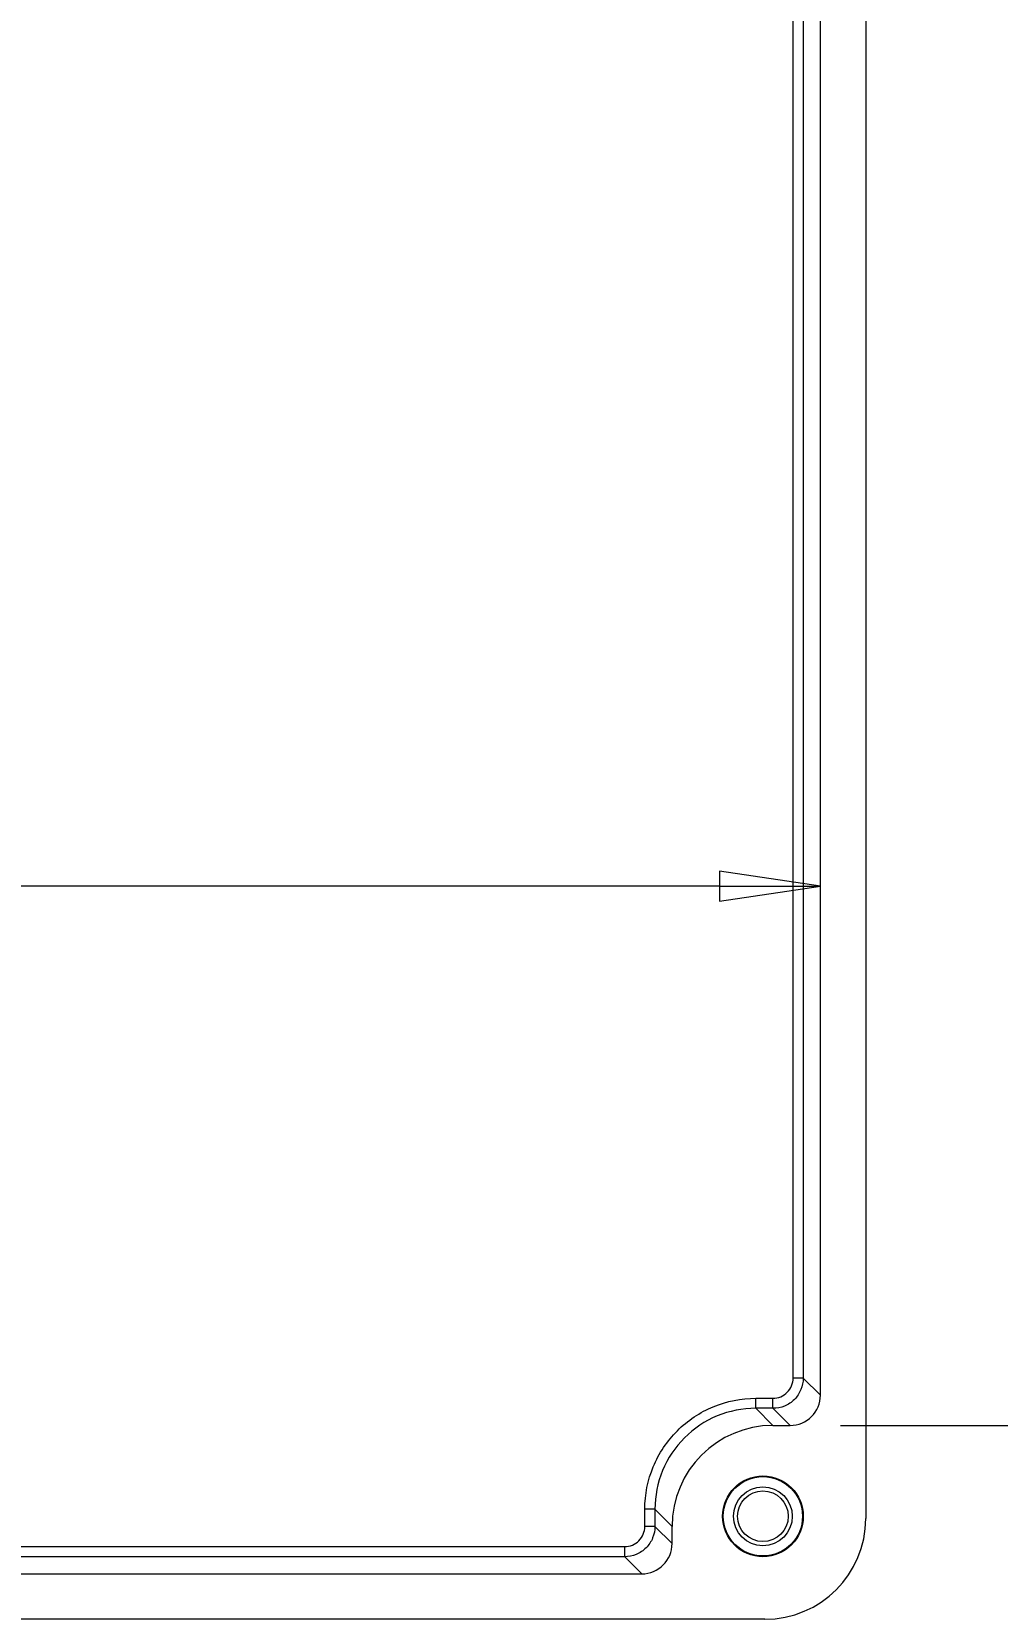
# Model space of a CAD drawing. Header units: millimetres. Extents: x 23 to 674, y 24 to 517.
# Drawn here: x 375.6 to 423.5, y 187.5 to 266.2 of the extents above; entities that cross this region are included whole.
import ezdxf

# ---------------------------------------------------------------- set-up
doc = ezdxf.new("R2010")
doc.units = ezdxf.units.MM
doc.header["$LTSCALE"] = 2.5
for name, color, linetype, lineweight in [('Dimension (ANSI)', 7, 'Continuous', 9), ('Visible (ANSI)', 7, 'Continuous', 9), ('Visible Narrow (ANSI)', 7, 'Continuous', 9)]:
    doc.layers.add(name, color=color, linetype=linetype, lineweight=lineweight)
doc.styles.add('Note Text (ANSI)', font='arial.ttf')
doc.dimstyles.new('Default - mm (ANSI)', dxfattribs={"dimscale": 2.5, "dimtxt": 2, "dimasz": 2, "dimexe": 3.175, "dimexo": 1, "dimgap": 0.8, "dimtad": 0, "dimtih": 1, "dimtoh": 1, "dimrnd": 1e-08, "dimzin": 4, "dimdsep": 46, "dimtxsty": 'Note Text (ANSI)', "dimblk": 'Filled-1', "dimcen": 0.09, "dimdle": 10, "dimclrd": 256, "dimclre": 256, "dimclrt": 256, "dimadec": 1, "dimazin": 0, "dimtfac": 1.524, "dimtofl": 0, "dimtmove": 0, "dimatfit": 3, "dimfxl": 0, "dimtolj": 1, "dimtzin": 0, "dimlwd": -1, "dimlwe": -1, "dimarcsym": 0})

# ---------------------------------------------------------------- blocks, each defined once
blk = doc.blocks.new('Filled-1')
at = {"color": 0}
for p, q in [((0, 0), (-1, 0.15)), ((-1, 0.15), (-1, -0.15)), ((-1, 0), (0, 0)), ((-1, -0.15), (0, 0))]:
    blk.add_line(p, q, dxfattribs=at)
at = {"color": 0, "flags": 128}
blk.add_lwpolyline([(-1, -0.15), (0, 0), (-1, 0.15), (-1, -0.15)], dxfattribs=at)
at = {"color": 0}
blk.add_solid([(-1, -0.15), (0, 0), (-1, 0.15), (-1, -0.15)], dxfattribs=at)
blk = doc.blocks.new('*D24')
at = {"layer": 'Defpoints', "color": 0, "transparency": 16777216}
for p in [(414.736, 223.83), (274.036, 198.613), (414.736, 198.613)]:
    blk.add_point(p, dxfattribs=at)
at = {"layer": 'Dimension (ANSI)', "transparency": 16777216}
for p, q in [((279.036, 223.83), (327.1, 223.83)), ((409.736, 223.83), (354.07, 223.83))]:
    blk.add_line(p, q, dxfattribs=at)
at = {"layer": 'Dimension (ANSI)', "transparency": 16777216, "xscale": 5, "yscale": 5, "zscale": 5, "rotation": 180}
blk.add_blockref('Filled-1', (274.036, 223.83), dxfattribs=at)
at = {"layer": 'Dimension (ANSI)', "transparency": 16777216, "xscale": 5, "yscale": 5, "zscale": 5}
blk.add_blockref('Filled-1', (414.736, 223.83), dxfattribs=at)
at = {"layer": 'Dimension (ANSI)', "transparency": 16777216, "insert": (340.585, 223.83), "char_height": 5, "attachment_point": 5, "style": 'Note Text (ANSI)'}
blk.add_mtext('\\A1; 140.70\\P[5.539]', dxfattribs=at)
blk = doc.blocks.new('*D25')
at = {"layer": 'Defpoints', "color": 0, "transparency": 16777216}
for p in [(412.384, 299.113), (413.236, 197.113), (435.157, 197.113)]:
    blk.add_point(p, dxfattribs=at)
at = {"layer": 'Dimension (ANSI)', "transparency": 16777216}
for p, q in [((414.884, 299.113), (443.094, 299.113)), ((435.157, 294.113), (435.157, 256.498)), ((435.157, 202.113), (435.157, 237.735)), ((415.736, 197.113), (443.094, 197.113))]:
    blk.add_line(p, q, dxfattribs=at)
at = {"layer": 'Dimension (ANSI)', "transparency": 16777216, "xscale": 5, "yscale": 5, "zscale": 5}
for p, rotation in [((435.157, 299.113), 90), ((435.157, 197.113), 270)]:
    blk.add_blockref('Filled-1', p, dxfattribs=dict(at, rotation=rotation))
at = {"layer": 'Dimension (ANSI)', "transparency": 16777216, "insert": (435.157, 247.117), "char_height": 5, "attachment_point": 5, "style": 'Note Text (ANSI)'}
blk.add_mtext('\\A1; 102.00\\P[4.016]', dxfattribs=at)

msp = doc.modelspace()

# ---------------------------------------------------------------- linework, layer by layer
at = {"layer": 'Visible (ANSI)'}
for p, q in [((416.9858, 303.7149), (416.9858, 192.5115)), ((414.7358, 198.6127), (414.7358, 297.6137)), ((412.3841, 197.1132), (413.2363, 197.1132)), ((407.3858, 191.2627), (407.3858, 192.1149)), ((282.8853, 189.7632), (405.8863, 189.7632)), ((411.9875, 187.5132), (276.7841, 187.5132))]:
    msp.add_line(p, q, dxfattribs=at)
for radius in [2, 1.9651, 1.9639, 1.4565, 1.2556]:
    msp.add_circle((411.8858, 192.6132), radius, dxfattribs=at)
for centre, major_axis, start_param, end_param in [((413.2353, 198.6137), (-1.0614, 1.0614), 2.3565371, 3.9266482), ((412.3875, 192.1115), (3.538, -3.538), 2.3565371, 3.9266482), ((411.9841, 192.5149), (3.538, -3.538), 5.4981298, 7.0682409), ((405.8853, 191.2637), (-1.0614, 1.0614), 2.3565371, 3.9266482)]:
    msp.add_ellipse(centre, major_axis=major_axis, ratio=0.999315, start_param=start_param, end_param=end_param, dxfattribs=at)
at = {"layer": 'Visible Narrow (ANSI)'}
for p, q in [((413.3859, 199.4628), (413.3859, 296.7636)), ((413.8857, 296.7636), (413.8857, 199.4628)), ((413.8857, 199.4628), (413.3859, 199.4628)), ((413.8857, 199.4628), (414.7358, 198.6127)), ((411.534, 198.4631), (412.3862, 198.4631)), ((411.534, 197.9633), (411.534, 198.4631)), ((412.3862, 197.9633), (412.3862, 198.4631)), ((412.3862, 197.9633), (411.534, 197.9633)), ((411.534, 197.9633), (412.3841, 197.1132)), ((413.2363, 197.1132), (412.3862, 197.9633)), ((406.0359, 192.1128), (406.0359, 192.965)), ((406.5357, 192.965), (406.0359, 192.965)), ((407.3858, 192.1149), (406.5357, 192.965)), ((406.5357, 192.965), (406.5357, 192.1128)), ((406.5357, 192.1128), (406.0359, 192.1128)), ((406.5357, 192.1128), (407.3858, 191.2627)), ((283.7354, 191.1131), (405.0362, 191.1131)), ((405.0362, 190.6133), (405.0362, 191.1131)), ((405.0362, 190.6133), (283.7354, 190.6133)), ((405.8863, 189.7632), (405.0362, 190.6133))]:
    msp.add_line(p, q, dxfattribs=at)
for points, knots in [([(412.3862, 198.4631), (412.5171, 198.4631), (412.6479, 198.4891), (412.7688, 198.5392), (412.8897, 198.5892), (413.0006, 198.6633), (413.0931, 198.7559), (413.1857, 198.8484), (413.2597, 198.9593), (413.3098, 199.0802), (413.3599, 199.2011), (413.3859, 199.3318), (413.3859, 199.4628)], [2.3565371, 2.3565371, 2.3565371, 2.3565371, 2.7490649, 2.7490649, 2.7490649, 3.1415927, 3.1415927, 3.1415927, 3.5341204, 3.5341204, 3.5341204, 3.9266482, 3.9266482, 3.9266482, 3.9266482]), ([(413.8857, 199.4628), (413.8857, 199.2664), (413.8466, 199.0703), (413.6964, 198.7076), (413.5852, 198.5413), (413.3077, 198.2638), (413.1414, 198.1526), (412.7787, 198.0024), (412.5825, 197.9633), (412.3862, 197.9633)], [2.3565371, 2.3565371, 2.3565371, 2.3565371, 2.7490649, 2.7490649, 3.1415927, 3.1415927, 3.5341204, 3.5341204, 3.9266482, 3.9266482, 3.9266482, 3.9266482]), ([(406.0359, 192.965), (406.0359, 193.685), (406.179, 194.4044), (406.7297, 195.7342), (407.1372, 196.3441), (408.1549, 197.3618), (408.7647, 197.7693), (410.0946, 198.32), (410.814, 198.4631), (411.534, 198.4631)], [2.3565371, 2.3565371, 2.3565371, 2.3565371, 2.7490649, 2.7490649, 3.1415927, 3.1415927, 3.5341204, 3.5341204, 3.9266482, 3.9266482, 3.9266482, 3.9266482]), ([(411.534, 197.9633), (410.8794, 197.9633), (410.2254, 197.8333), (409.6209, 197.583), (409.0164, 197.3327), (408.4619, 196.9623), (407.9993, 196.4997), (407.5367, 196.0371), (407.1663, 195.4826), (406.916, 194.8781), (406.6657, 194.2736), (406.5357, 193.6196), (406.5357, 192.965)], [2.3565371, 2.3565371, 2.3565371, 2.3565371, 2.7490649, 2.7490649, 2.7490649, 3.1415927, 3.1415927, 3.1415927, 3.5341204, 3.5341204, 3.5341204, 3.9266482, 3.9266482, 3.9266482, 3.9266482]), ([(405.0362, 191.1131), (405.1671, 191.1131), (405.2979, 191.1391), (405.4188, 191.1892), (405.5397, 191.2392), (405.6506, 191.3133), (405.7431, 191.4059), (405.8357, 191.4984), (405.9097, 191.6093), (405.9598, 191.7302), (406.0099, 191.8511), (406.0359, 191.9818), (406.0359, 192.1128)], [2.3565371, 2.3565371, 2.3565371, 2.3565371, 2.7490649, 2.7490649, 2.7490649, 3.1415927, 3.1415927, 3.1415927, 3.5341204, 3.5341204, 3.5341204, 3.9266482, 3.9266482, 3.9266482, 3.9266482]), ([(406.5357, 192.1128), (406.5357, 191.9164), (406.4966, 191.7203), (406.3464, 191.3576), (406.2352, 191.1913), (405.9577, 190.9138), (405.7914, 190.8026), (405.4287, 190.6524), (405.2325, 190.6133), (405.0362, 190.6133)], [2.3565371, 2.3565371, 2.3565371, 2.3565371, 2.7490649, 2.7490649, 3.1415927, 3.1415927, 3.5341204, 3.5341204, 3.9266482, 3.9266482, 3.9266482, 3.9266482])]:
    msp.add_open_spline(points, degree=3, knots=knots, dxfattribs=at)

# ---------------------------------------------------------------- dimensions: what is measured, and where the dimension line sits
at = {"layer": 'Dimension (ANSI)'}
for base, p1, p2, angle, text, override, picture, middle in [((435.1566, 197.1132), (412.3841, 299.1132), (413.2363, 197.1132), 90, ' <>\\X[4.016]', {"dimgap": 0.8, "dimdec": 2, "dimpost": '\\X', "dimtol": 0, "dimlim": 0, "dimtp": 0, "dimtm": 0, "dimtdec": 2, "dimatfit": 1}, '*D25', (435.1566, 247.1167)), ((414.7358, 223.8304), (274.0358, 198.6127), (414.7358, 198.6127), 180, ' <>\\X[5.539]', {"dimgap": 0.8, "dimtih": 0, "dimtoh": 0, "dimdec": 2, "dimpost": '\\X', "dimse1": 1, "dimse2": 1, "dimtol": 0, "dimlim": 0, "dimtp": 0, "dimtm": 0, "dimtdec": 2, "dimatfit": 1}, '*D24', (340.5848, 223.8304))]:
    dim = msp.add_linear_dim(base=base, p1=p1, p2=p2, angle=angle, text=text, dimstyle='Default - mm (ANSI)', override=override, dxfattribs=at)
    dim.commit()
    dim.dimension.update_dxf_attribs({"geometry": picture, "text_midpoint": middle, "dimtype": 160})

doc.saveas('drawing.dxf')
